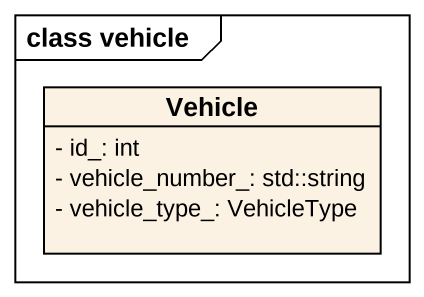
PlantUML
@startuml
mainframe class vehicle
hide circle
hide empty members
skinparam classAttributeIconSize 0
class Vehicle {
  - id_: int
  - vehicle_number_: std::string
  - vehicle_type_: VehicleType
}
@enduml
